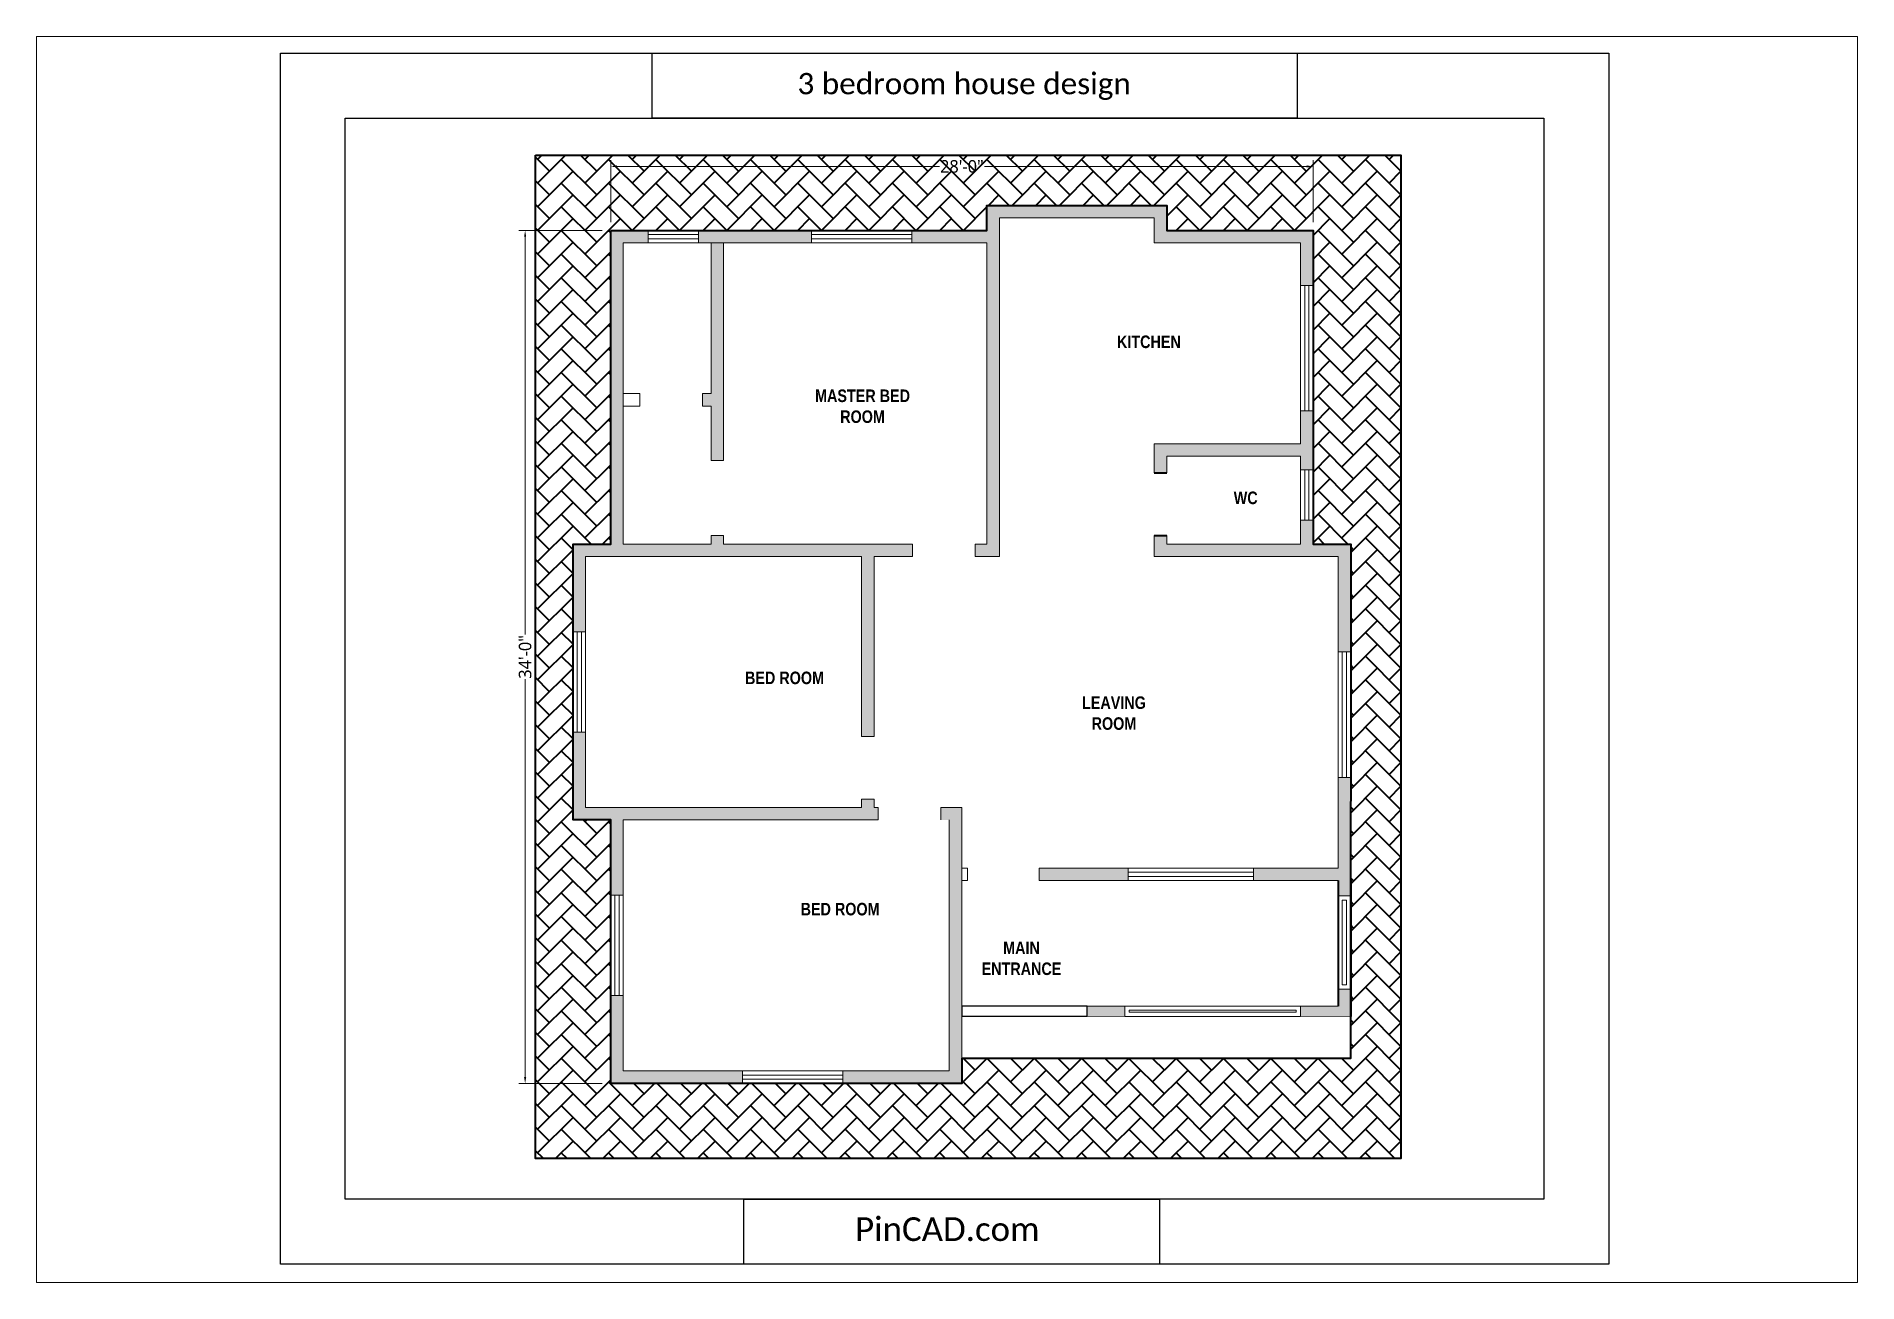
# Paper-space layout 'Layout1' of a CAD drawing. Header units: feet, sheet in inches. Extents: x 0.2 to 11.2, y 0.2 to 7.7.
# The model-space entities are those that its viewports show. They can reach past a viewport. Long polylines and large blocks are cut down to what shows.
import ezdxf

# ---------------------------------------------------------------- set-up
doc = ezdxf.new("R2010")
doc.units = ezdxf.units.FT
doc.header["$MEASUREMENT"] = 0
doc.linetypes.add('ACAD_ISO04W100', pattern=[30, 24, -3, 0, -3])
for name, color, linetype, lineweight in [('BODER LINE', 141, 'Continuous', 40), ('DIM1', 152, 'Continuous', 5), ('text', 6, 'Continuous', 25), ('wall', 7, 'Continuous', 40), ('window', 116, 'Continuous', 20)]:
    doc.layers.add(name, color=color, linetype=linetype, lineweight=lineweight)
doc.layers.add('FURN', color=171, linetype='Continuous')
doc.layers.add('PinCAD.com', color=7, linetype='Continuous')
doc.styles.add('iso', font='iso.shx')
doc.styles.add('plan', font='trebuc.ttf')
doc.styles.get("Standard").update_dxf_attribs({"font": 'swisscb.ttf'})
doc.dimstyles.new('WORKING', dxfattribs={"dimtxt": 6, "dimasz": 3, "dimexe": 3, "dimexo": 4, "dimgap": 1, "dimtad": 0, "dimdec": 3, "dimzin": 3, "dimdsep": 46, "dimlunit": 4, "dimtxsty": 'plan', "dimcen": 0.09, "dimclrd": 256, "dimclre": 256, "dimclrt": 7, "dimadec": 0, "dimazin": 0, "dimtfac": 1, "dimtdec": 3, "dimtmove": 1, "dimatfit": 3, "dimfxl": 12, "dimtolj": 1, "dimtzin": 0, "dimlwd": -1, "dimlwe": -1, "dimarcsym": 0})

# ---------------------------------------------------------------- blocks, each defined once
blk = doc.blocks.new('A$C381E33FC')
at = {"layer": 'window', "lineweight": 0}
for p, q in [((0, 0), (0, 6)), ((0, 6), (48, 6)), ((0, 4), (48, 4)), ((0, 2), (48, 2)), ((0, 0), (48, 0)), ((0, 0), (48, 0)), ((48, 0), (48, 6))]:
    blk.add_line(p, q, dxfattribs=at)
blk = doc.blocks.new('*D6')
at = {"layer": 'Defpoints', "color": 0, "transparency": 16777216}
for p in [(-528.69, 400.25), (-864.69, 369.65), (-528.69, 369.65)]:
    blk.add_point(p, dxfattribs=at)
at = {"layer": 'DIM1', "transparency": 16777216}
for p, q in [((-864.69, 373.65), (-864.69, 403.25)), ((-528.69, 373.65), (-528.69, 403.25)), ((-861.69, 400.25), (-707.45, 400.25)), ((-531.69, 400.25), (-685.94, 400.25))]:
    blk.add_line(p, q, dxfattribs=at)
for points in [[(-861.69, 400.75), (-861.69, 399.75), (-864.69, 400.25)], [(-531.69, 400.75), (-531.69, 399.75), (-528.69, 400.25)]]:
    blk.add_solid(points, dxfattribs=at)
at = {"layer": 'DIM1', "color": 7, "lineweight": 0, "transparency": 16777216, "insert": (-696.69, 400.25), "char_height": 6, "attachment_point": 5, "style": 'plan'}
blk.add_mtext('\\A1;28\'-0"', dxfattribs=at)
blk = doc.blocks.new('A$C6E103827')
at = {"layer": 'window', "lineweight": 0}
for p, q in [((0, 0), (0, 6)), ((0, 6), (24, 6)), ((0, 4), (24, 4)), ((0, 2), (24, 2)), ((24, 0), (24, 6)), ((0, 0), (24, 0)), ((0, 0), (24, 0))]:
    blk.add_line(p, q, dxfattribs=at)
blk = doc.blocks.new('A$C262B17CF')
at = {"layer": 'window', "lineweight": 0}
for p, q in [((0, 60), (-6, 60)), ((-6, 0), (-6, 60)), ((-4, 0), (-4, 60)), ((-2, 0), (-2, 60)), ((0, 0), (0, 60)), ((0, 0), (0, 60)), ((0, 0), (-6, 0))]:
    blk.add_line(p, q, dxfattribs=at)
blk = doc.blocks.new('*D19')
at = {"layer": 'Defpoints', "color": 0, "transparency": 16777216}
for p in [(-864.69, 369.65), (-905.62, -38.35), (-864.69, -38.35)]:
    blk.add_point(p, dxfattribs=at)
at = {"layer": 'DIM1', "transparency": 16777216}
for p, q in [((-868.69, 369.65), (-908.62, 369.65)), ((-905.62, 366.65), (-905.62, 176.31)), ((-905.62, -35.35), (-905.62, 155)), ((-868.69, -38.35), (-908.62, -38.35))]:
    blk.add_line(p, q, dxfattribs=at)
for points in [[(-906.12, 366.65), (-905.12, 366.65), (-905.62, 369.65)], [(-906.12, -35.35), (-905.12, -35.35), (-905.62, -38.35)]]:
    blk.add_solid(points, dxfattribs=at)
at = {"layer": 'DIM1', "color": 7, "lineweight": 0, "transparency": 16777216, "insert": (-905.62, 165.65), "char_height": 6, "attachment_point": 5, "rotation": 90, "style": 'plan'}
blk.add_mtext('\\A1;34\'-0"', dxfattribs=at)

msp = doc.modelspace()

# ---------------------------------------------------------------- hatches: boundary and pattern name
at = {"layer": 'wall', "true_color": 0xd19cc7}
h = msp.add_hatch(dxfattribs=at)
h.set_pattern_fill('AR-HBONE', color=9, scale=2)
h.set_pattern_definition([(45, (73.328, -26.347), (0, 11.31371), [24, -8]), (135, (78.985, -20.69), (9e-16, 11.31371), [24, -8])])
h.paths.add_polyline_path([(-864.6932, 369.6531), (-684.6932, 369.6531), (-684.6932, 381.6531), (-598.6932, 381.6531), (-598.6932, 369.6531), (-528.6932, 369.6531), (-528.6932, 219.6531), (-510.6932, 219.6531), (-510.7022, -26.3887), (-696.7022, -26.3887), (-696.6932, -38.3469), (-864.6932, -38.3469), (-864.6932, 87.6531), (-882.6932, 87.6531), (-882.6932, 219.6531), (-864.6932, 219.6531)], flags=16)
h.paths.add_polyline_path([(-900.6932, 405.6531), (-708.6932, 405.6531), (-574.6932, 405.6531), (-486.6932, 405.6531), (-486.6932, 243.6531), (-486.6932, -74.3469), (-672.6932, -74.3469), (-900.6932, -74.3469), (-900.6932, 63.6531), (-900.6932, 243.6531)])
at = {"layer": 'wall'}
h = msp.add_hatch(color=256, dxfattribs=at)
h.dxf.hatch_style = 1
h.paths.add_polyline_path([(-684.6932, 369.6531), (-720.6932, 369.6531), (-720.6932, 363.6531), (-684.6932, 363.6531), (-684.6932, 219.6531), (-690.316, 219.6531), (-690.316, 213.6531), (-678.6932, 213.6531), (-678.6932, 223.6531), (-678.6932, 375.6531), (-604.6932, 375.6531), (-604.6932, 363.6531), (-534.6932, 363.6531), (-534.6932, 343.3137), (-528.6932, 343.3137), (-528.6932, 369.6531), (-598.6932, 369.6531), (-598.6932, 381.6531), (-684.6932, 381.6531)])
h = msp.add_hatch(color=256, dxfattribs=at)
h.dxf.hatch_style = 1
h.paths.add_polyline_path([(-864.6932, 219.6531), (-882.6932, 219.6531), (-882.6932, 177.6531), (-876.6932, 177.6531), (-876.6932, 213.6531), (-744.6932, 213.6531), (-744.6932, 127.6531), (-738.6932, 127.6531), (-738.6932, 213.6531), (-720.316, 213.6531), (-720.316, 217.4031), (-720.316, 219.6531), (-810.6932, 219.6531), (-810.6932, 223.6531), (-816.6932, 223.6531), (-816.6932, 219.6531), (-858.6932, 219.6531), (-858.6932, 363.6531), (-846.6932, 363.6531), (-846.6932, 369.6531), (-864.6932, 369.6531)])
h = msp.add_hatch(color=256, dxfattribs=at)
h.dxf.hatch_style = 1
h.paths.add_polyline_path([(-768.6932, 363.6531), (-768.6932, 369.6531), (-822.6932, 369.6531), (-822.6932, 363.6531)])
h = msp.add_hatch(color=256, dxfattribs=at)
h.dxf.hatch_style = 1
h.paths.add_polyline_path([(-810.6932, 363.6531), (-816.6932, 363.6531), (-816.6932, 291.6531), (-820.6932, 291.6531), (-820.6932, 285.6531), (-816.6932, 285.6531), (-816.6932, 259.6531), (-810.6932, 259.6531)])
h = msp.add_hatch(color=256, dxfattribs=at)
h.dxf.hatch_style = 1
h.paths.add_polyline_path([(-534.6932, 261.6531), (-534.6932, 255.0886), (-528.6932, 255.0886), (-528.6932, 283.3137), (-534.6932, 283.3137), (-534.6932, 267.6531), (-604.6932, 267.6531), (-604.6932, 253.6531), (-600.9432, 253.6531), (-598.6932, 253.6531), (-598.6932, 261.6531)])
h = msp.add_hatch(color=256, dxfattribs=at)
h.dxf.hatch_style = 1
h.paths.add_polyline_path([(-510.6932, 219.6531), (-528.6932, 219.6531), (-528.6932, 231.0886), (-534.6932, 231.0886), (-534.6932, 219.6531), (-598.6932, 219.6531), (-598.6932, 223.6531), (-604.6932, 223.6531), (-604.6932, 213.6531), (-516.6932, 213.6531), (-516.6932, 168.0272), (-510.6932, 168.0272)])
h = msp.add_hatch(color=256, dxfattribs=at)
h.dxf.hatch_style = 1
h.paths.add_polyline_path([(-736.6932, 87.6531), (-736.6932, 93.6531), (-738.6932, 93.6531), (-738.6932, 97.6531), (-742.4432, 97.6531), (-744.6932, 97.6531), (-744.6932, 93.6531), (-876.6932, 93.6531), (-876.6932, 129.6531), (-882.6932, 129.6531), (-882.6932, 87.6531), (-864.6932, 87.6531), (-864.6932, 51.6531), (-858.6932, 51.6531), (-858.6932, 87.6531)])
h = msp.add_hatch(color=256, dxfattribs=at)
h.dxf.hatch_style = 1
h.paths.add_polyline_path([(-557.152, 64.6531), (-557.152, 58.6531), (-516.6932, 58.6531), (-516.6932, 51.3306), (-510.6993, 51.3306), (-510.6973, 108.0272), (-516.6932, 108.0272), (-516.6932, 64.6531)])
h.paths.add_polyline_path([(-659.6795, 64.6531), (-659.6795, 58.6531), (-617.152, 58.6531), (-617.152, 64.6531)])
h = msp.add_hatch(color=256, dxfattribs=at)
h.dxf.hatch_style = 1
h.paths.add_polyline_path([(-702.6932, -32.3469), (-753.6932, -32.3469), (-753.6932, -38.3469), (-696.6932, -38.3469), (-696.6932, 93.6531), (-706.6932, 93.6531), (-706.6932, 89.9031), (-706.6932, 87.6531), (-702.6932, 87.6531)])
h = msp.add_hatch(color=256, dxfattribs=at)
h.dxf.hatch_style = 1
h.paths.add_polyline_path([(-858.6932, -32.3469), (-858.6932, 3.6531), (-864.6932, 3.6531), (-864.6932, -38.3469), (-801.6932, -38.3469), (-801.6932, -32.3469)])
h = msp.add_hatch(color=256, dxfattribs=at)
h.dxf.hatch_style = 1
h.paths.add_polyline_path([(-510.6932, -6.3469), (-510.6932, 6.7847), (-516.6932, 6.7847), (-516.6932, -1.3469), (-534.6948, -1.3469), (-534.6948, -6.331)])
h.paths.add_polyline_path([(-618.6915, -6.2752), (-618.6915, -1.3469), (-636.6932, -1.3469), (-636.6932, -6.2633)])

# ---------------------------------------------------------------- linework, layer by layer
at = {"layer": 'BODER LINE', "linetype": 'ACAD_ISO04W100', "lineweight": 0, "ltscale": 2}
for p in [(-510.6932, -6.4305), (-696.6932, -26.3469)]:
    msp.add_line(p, (-510.6932, -26.4305), dxfattribs=at)
at = {"layer": 'FURN'}
msp.add_lwpolyline([(-696.6932, -6.2633), (-636.6932, -6.2633), (-636.6932, -1.3469), (-696.6932, -1.3469)], close=True, dxfattribs=at)
at = {"layer": 'PinCAD.com'}
for points in [[(-1022.7102, 454.4706), (-387.2169, 454.4706), (-387.2169, -124.7401), (-1022.7102, -124.7401)], [(-844.855, 454.4706), (-536.2524, 454.4706), (-536.2524, 423.4164), (-844.855, 423.4164)], [(-991.656, 423.4164), (-418.2711, 423.4164), (-418.2711, -93.6858), (-991.656, -93.6858)], [(-800.9381, -93.6858), (-602.1105, -93.6858), (-602.1105, -124.7401), (-800.9381, -124.7401)], [(-800.9381, -93.6858), (-602.1105, -93.6858), (-602.1105, -124.7401), (-800.9381, -124.7401)]]:
    msp.add_lwpolyline(points, close=True, dxfattribs=at)
at = {"layer": 'wall', "lineweight": 0}
for p, q in [((-684.6932, 381.6531), (-684.6932, 369.6531)), ((-598.6932, 381.6531), (-684.6932, 381.6531)), ((-678.6932, 375.6531), (-678.6932, 213.6531)), ((-604.6932, 375.6531), (-678.6932, 375.6531)), ((-604.6932, 375.6531), (-604.6932, 363.6531)), ((-598.6932, 381.6531), (-598.6932, 369.6531)), ((-864.6932, 369.6531), (-846.6932, 369.6531)), ((-864.6932, 219.6531), (-864.6932, 369.6531)), ((-828.6932, 369.6531), (-684.6932, 369.6531)), ((-598.6932, 369.6531), (-528.6932, 369.6531)), ((-528.6932, 219.6531), (-528.6932, 369.6531)), ((-858.6932, 363.6531), (-846.6932, 363.6531)), ((-858.6932, 219.6531), (-858.6932, 363.6531)), ((-684.6932, 363.6531), (-828.6932, 363.6531)), ((-816.6932, 363.6531), (-816.6932, 291.6531)), ((-684.6932, 363.6531), (-684.6932, 219.6531)), ((-534.6932, 363.6531), (-604.6932, 363.6531)), ((-534.6932, 267.6531), (-534.6932, 363.6531)), ((-850.6932, 285.6531), (-850.6932, 291.6531)), ((-816.6932, 291.6531), (-820.6932, 291.6531)), ((-820.6932, 285.6531), (-820.6932, 291.6531)), ((-858.6932, 285.6531), (-850.6932, 285.6531)), ((-820.6932, 285.6531), (-816.6932, 285.6531)), ((-816.6932, 285.6531), (-816.6932, 259.6531)), ((-604.6932, 267.6531), (-534.6932, 267.6531)), ((-604.6932, 267.6531), (-604.6932, 253.6531)), ((-534.6932, 261.6531), (-598.6932, 261.6531)), ((-598.6932, 261.6531), (-598.6932, 253.6531)), ((-534.6932, 219.6531), (-534.6932, 261.6531)), ((-810.6932, 259.6531), (-816.6932, 259.6531)), ((-816.6932, 223.6531), (-816.6932, 219.6531)), ((-810.6932, 223.6531), (-816.6932, 223.6531)), ((-720.316, 213.6531), (-720.316, 219.6531)), ((-684.6932, 219.6531), (-690.316, 219.6531)), ((-690.316, 213.6531), (-690.316, 219.6531)), ((-604.6932, 223.6531), (-604.6932, 213.6531)), ((-598.6932, 223.6531), (-598.6932, 219.6531)), ((-598.6932, 219.6531), (-534.6932, 219.6531)), ((-528.6932, 219.6531), (-510.6932, 219.6531)), ((-510.6932, 58.6531), (-510.6932, 219.6531)), ((-744.6932, 127.6531), (-744.6932, 213.6531)), ((-738.6932, 127.6531), (-738.6932, 213.6531)), ((-678.6932, 213.6531), (-690.316, 213.6531)), ((-604.6932, 213.6531), (-516.6932, 213.6531)), ((-516.6932, 64.6531), (-516.6932, 213.6531)), ((-738.6932, 127.6531), (-744.6932, 127.6531)), ((-744.6932, 93.6531), (-744.6932, 97.6531)), ((-738.6932, 97.6531), (-744.6932, 97.6531)), ((-738.6932, 93.6531), (-738.6932, 97.6531)), ((-864.6932, -38.3469), (-864.6932, 87.6531)), ((-858.6932, -32.3469), (-858.6932, 87.6531)), ((-738.6932, 93.6531), (-736.6932, 93.6531)), ((-736.6932, 93.6531), (-736.6932, 87.6531)), ((-696.6932, 93.6531), (-706.6932, 93.6531)), ((-706.6932, 93.6531), (-706.6932, 87.6531)), ((-702.6932, -32.3469), (-702.6932, 87.6531)), ((-696.6932, -38.3469), (-696.6932, 93.6531)), ((-696.6932, 64.6531), (-693.9653, 64.6531)), ((-693.9653, 58.6531), (-693.9653, 64.6531)), ((-659.6795, 64.6531), (-516.6932, 64.6531)), ((-659.6795, 58.6531), (-659.6795, 64.6531)), ((-696.6932, 58.6531), (-693.9653, 58.6531)), ((-659.6795, 58.6531), (-516.6932, 58.6531)), ((-636.6932, -1.3469), (-516.6932, -1.3469)), ((-636.6932, -6.2633), (-636.6932, -1.3469)), ((-636.6932, -6.2633), (-510.6932, -6.3469)), ((-510.6932, -6.4305), (-510.6932, -6.3469)), ((-702.6932, -32.3469), (-858.6932, -32.3469)), ((-696.6932, -38.3469), (-864.6932, -38.3469))]:
    msp.add_line(p, q, dxfattribs=at)
at = {"layer": 'wall'}
for p, q in [((-604.6932, 253.6531), (-598.6932, 253.6531)), ((-604.6932, 223.6531), (-598.6932, 223.6531)), ((-516.6932, 58.6531), (-516.6932, -1.3469)), ((-510.6932, 58.6531), (-510.6932, -6.3469))]:
    msp.add_line(p, q, dxfattribs=at)
at = {"layer": 'wall', "color": 8}
msp.add_lwpolyline([(-900.6932, 405.6531), (-708.6932, 405.6531), (-708.6932, 405.6531), (-574.6932, 405.6531), (-574.6932, 405.6531), (-486.6932, 405.6531), (-486.6932, 243.6531), (-486.6932, 243.6531), (-486.6932, -74.3469), (-672.6932, -74.3469), (-672.6932, -74.3469), (-900.6932, -74.3469), (-900.6932, 63.6531), (-900.6932, 63.6531), (-900.6932, 243.6531), (-900.6932, 243.6531)], close=True, dxfattribs=at)
at = {"layer": 'wall', "color": 2}
msp.add_lwpolyline([(-864.6932, 369.6531), (-684.6932, 369.6531), (-684.6932, 381.6531), (-598.6932, 381.6531), (-598.6932, 369.6531), (-528.6932, 369.6531), (-528.6932, 219.6531), (-510.6932, 219.6531), (-510.7022, -26.3887), (-696.7022, -26.3887), (-696.6932, -38.3469), (-864.6932, -38.3469), (-864.6932, 87.6531), (-882.6932, 87.6531), (-882.6932, 219.6531), (-864.6932, 219.6531)], close=True, dxfattribs=at)
at = {"layer": 'wall', "lineweight": 0}
for points in [[(-810.6932, 363.6531), (-810.6932, 259.6531)], [(-850.6932, 291.6531), (-858.6932, 291.6531)], [(-864.6932, 219.6531), (-882.6932, 219.6531), (-882.6932, 87.6531), (-864.6932, 87.6531)], [(-816.6932, 219.6531), (-858.6932, 219.6531)], [(-810.6932, 223.6531), (-810.6932, 219.6531)], [(-720.316, 219.6531), (-810.6932, 219.6531)], [(-744.6932, 213.6531), (-876.6932, 213.6531), (-876.6932, 93.6531), (-744.6932, 93.6531)], [(-720.316, 213.6531), (-738.6932, 213.6531)], [(-858.6932, 87.6531), (-736.6932, 87.6531)]]:
    msp.add_lwpolyline(points, dxfattribs=at)
at = {"layer": 'window'}
for points in [[(-516.6932, 51.3306), (-510.6932, 51.3306), (-510.6932, 6.7847), (-516.6932, 6.7847)], [(-514.6932, 49.3306), (-512.6932, 49.3306), (-512.6932, 8.7847), (-514.6932, 8.7847)], [(-618.6915, -1.3469), (-534.6948, -1.3469), (-534.6948, -6.3166), (-618.6915, -6.3166)], [(-616.6915, -3.3469), (-536.6948, -3.3469), (-536.6948, -4.3166), (-616.6915, -4.3166)]]:
    msp.add_lwpolyline(points, close=True, dxfattribs=at)

# ---------------------------------------------------------------- block references
at = {"layer": 'DIM1', "lineweight": 0}
for name, p in [('A$C6E103827', (-846.6932, 363.6531)), ('A$C381E33FC', (-768.6932, 363.6531)), ('A$C381E33FC', (-801.6932, -38.3469))]:
    msp.add_blockref(name, p, dxfattribs=at)
for name, p, rotation in [('A$C6E103827', (-534.6932, 255.0886), 270), ('A$C381E33FC', (-876.6932, 129.6531), 90), ('A$C381E33FC', (-858.6932, 3.6531), 90)]:
    msp.add_blockref(name, p, dxfattribs=dict(at, rotation=rotation))
at = {"layer": 'window'}
for p in [(-528.6932, 283.3137), (-510.6932, 108.0272)]:
    msp.add_blockref('A$C262B17CF', p, dxfattribs=at)
at = {"layer": 'window', "rotation": 270}
msp.add_blockref('A$C262B17CF', (-617.152, 58.6531), dxfattribs=at)

# ---------------------------------------------------------------- texts
at = {"layer": 'PinCAD.com', "linetype": 'Continuous', "attachment_point": 1, "style": 'iso'}
for s, width, gutter_width, insert, char_height in [('{\\fCalibri|b0|i0|c0|p34;\\H0.91667x;\\C0;3 bedroom house design}', 342.405557, 55.5836, (-775.3554, 444.9626), 11.116724), ('{\\fCalibri|b0|i0|c0|p34;\\H0.91667x;\\C0;PinCAD.com}', 186.303826, 61.7596, (-747.7785, -102.4049), 12.351916)]:
    msp.add_mtext_dynamic_manual_height_columns(s, width=width, gutter_width=gutter_width, heights=[0], dxfattribs=dict(at, insert=insert, char_height=char_height))
at = {"layer": 'text', "lineweight": 0, "char_height": 6, "attachment_point": 2}
for s, insert, width in [('KITCHEN ', (-607.2258, 319.3866), 72.290909), ('MASTER BED \\PROOM ', (-744.2107, 293.5649), 72.290909), ('WC', (-560.9098, 244.7377), 18.693029), ('BED ROOM ', (-781.5386, 158.6249), 72.290909), ('LEAVING \\PROOM ', (-623.9363, 146.7777), 72.290909), ('BED ROOM ', (-754.9533, 48.0143), 72.290909), ('MAIN \\PENTRANCE', (-668.174, 29.4927), 72.290909)]:
    msp.add_mtext(s, dxfattribs=dict(at, insert=insert, width=width))

# ---------------------------------------------------------------- dimensions: what is measured, and where the dimension line sits
at = {"layer": 'DIM1', "lineweight": 0}
for base, p2, angle, picture, middle in [((-528.6932, 400.2469), (-528.6932, 369.6531), 180, '*D6', (-696.6932, 400.2469)), ((-905.621, -38.3469), (-864.6932, -38.3469), 90, '*D19', (-905.621, 165.6531))]:
    dim = msp.add_linear_dim(base=base, p1=(-864.6932, 369.6531), p2=p2, angle=angle, dimstyle='WORKING', dxfattribs=at)
    dim.commit()
    dim.dimension.update_dxf_attribs({"geometry": picture, "text_midpoint": middle})

psp = doc.layouts.get("Layout1")

# ---------------------------------------------------------------- viewports
at = {"layer": 'wall', "color": 2, "view_target_point": (3259.8625, 1666.4332)}
psp.add_viewport(center=(5.702, 3.956), size=(10.914, 7.46743), view_center_point=(-3963.6745, -1502.0245), view_height=596.074579, dxfattribs=at)

doc.saveas('drawing.dxf')
